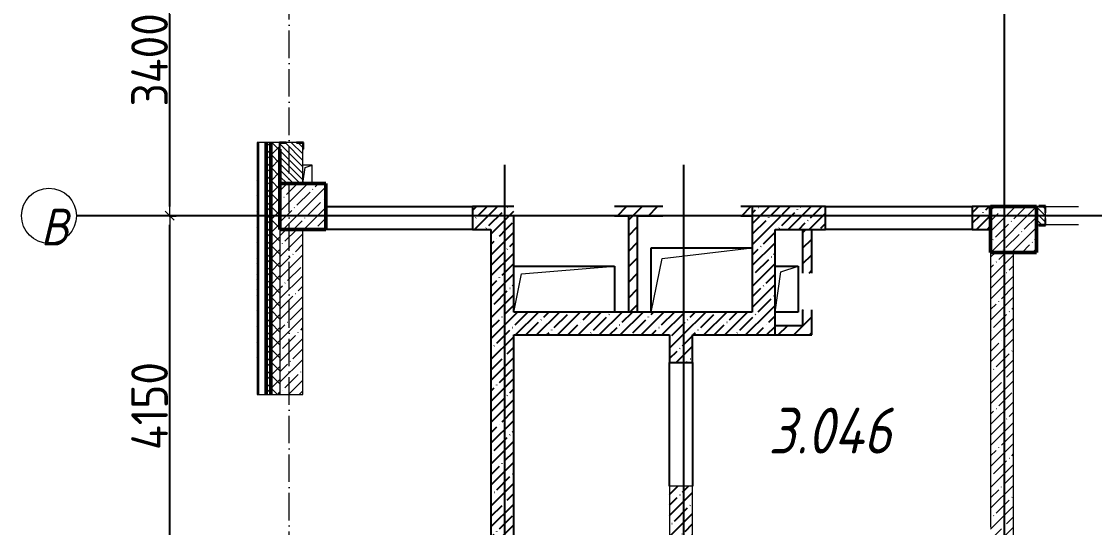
# Model space of a CAD drawing. Header units: millimetres. Extents: x -135211 to 49383, y -8033 to 228499.
# Drawn here: x -135211 to -123509, y 130513 to 136031 of the extents above; entities that cross this region are included whole.
import ezdxf

# ---------------------------------------------------------------- set-up
doc = ezdxf.new("R2010")
doc.units = ezdxf.units.MM
doc.linetypes.add('50_200_ШТРИХ_1Т_ш5_п1_п1_', pattern=[700, 500, -100, 0, -100])
for name, color, linetype, lineweight in [('A-____-____-DIMS', 7, 'Continuous', 9), ('A-GENM-____-MCUT', 7, 'Continuous', 25), ('A-GENM-____-OTLN', 7, 'Continuous', 9), ('A-GENM-____-OTLN-1', 7, 'Continuous', 25), ('A-WALL-____-MCUT-1', 7, 'Continuous', 9), ('A-WALL-____-MCUT-2', 7, 'Continuous', 50), ('A-WALL-____-MCUT-3', 7, 'Continuous', 9), ('A-WALL-____-PATT-1', 7, 'Continuous', 9), ('A-WALL-FNSH-MCUT-1', 7, 'Continuous', 9), ('I-WALL-____-OTLN', 7, 'Continuous', 9), ('S-COLS-____-MCUT', 7, 'Continuous', 50), ('S-COLS-____-OTLN', 7, 'Continuous', 9), ('S-GRID-____-IDEN', 7, 'Continuous', 9), ('S-GRID-____-OTLN-1', 7, '50_200_ШТРИХ_1Т_ш5_п1_п1_', 9)]:
    doc.layers.add(name, color=color, linetype=linetype, lineweight=lineweight)
doc.styles.add('ISOCPEUR_I', font='isocpeui.ttf', dxfattribs={"width": 0.9, "height": 2.5})
doc.styles.add('ISOCPEUR_I_2', font='isocpeui.ttf', dxfattribs={"width": 0.85, "height": 2.3})
doc.styles.add('СПДС', font='isocpeur.ttf', dxfattribs={"width": 0.9})
doc.dimstyles.new('Размера А3', dxfattribs={"dimtxt": 200, "dimasz": 100, "dimexe": 70, "dimexo": 100, "dimgap": 20, "dimtad": 1, "dimdec": 0, "dimrnd": 10, "dimzin": 0, "dimdsep": 46, "dimtxsty": 'СПДС', "dimblk": 'ARROWHEAD_6', "dimcen": 1, "dimclrd": 256, "dimclre": 256, "dimclrt": 256, "dimazin": 0, "dimtfac": 1, "dimtdec": 0, "dimtmove": 2, "dimatfit": 3, "dimfxl": 1, "dimtolj": 1, "dimtzin": 0, "dimarcsym": 0})
pattern_1 = [(45, (-129942.25, 127932.03), (-114.0493, 114.0493), []), (45, (-129828.2, 127932.03), (-114.0493, 114.0493), [201.612, -40.322, 3.353, -36.97])]
pattern_2 = [(135, (-129942.255, 127932.027), (-35.35534, -35.35534), [])]
pattern_3 = [(45, (-129942.25, 127932.03), (-84.8528, 84.8528), [])]
pattern_4 = [(45, (-129942.25, 127932.03), (-70.7107, 70.7107), []), (135, (-129942.25, 127932.03), (-70.7107, -70.7107), [])]

# ---------------------------------------------------------------- blocks, each defined once
blk = doc.blocks.new('BSC_Колонна _Прямоугольная - 500х500-V102-АР1_План отверстий 3 этажа в осях 1-64_А-ГГ')
at = {"layer": 'S-COLS-____-OTLN'}
h = blk.add_hatch(dxfattribs=at)
h.set_pattern_fill('FP_125', color=256, style=0, pattern_type=2)
h.set_pattern_definition([(45, (-5550, -5831.04), (-114.0493, 114.0493), []), (45, (-5435.95, -5831.04), (-114.0493, 114.0493), [201.613, -40.323, 3.353, -36.97])])
h.paths.add_polyline_path([(-250, -250), (250, -250), (250, 250), (-250, 250)], flags=0)
at = {"layer": 'S-COLS-____-MCUT'}
for p, q in [((250, 250), (-250, 250)), ((-250, 250), (-250, -250)), ((250, -250), (250, 250)), ((-250, -250), (250, -250))]:
    blk.add_line(p, q, dxfattribs=at)
blk = doc.blocks.new('BSC_Колонна _Прямоугольная - 500х500-V157-АР1_План отверстий 3 этажа в осях 1-64_А-ГГ')
at = {"layer": 'S-COLS-____-OTLN'}
h = blk.add_hatch(dxfattribs=at)
h.set_pattern_fill('FP_180', color=256, style=0, pattern_type=2)
h.set_pattern_definition([(45, (2200, -6081.04), (-114.0493, 114.0493), []), (45, (2314.05, -6081.04), (-114.0493, 114.0493), [201.612, -40.322, 3.353, -36.97])])
h.paths.add_polyline_path([(-250, -250), (250, -250), (250, 250), (-250, 250)], flags=0)
at = {"layer": 'S-COLS-____-MCUT'}
for p, q in [((250, 250), (-250, 250)), ((-250, 250), (-250, -250)), ((250, -250), (250, 250)), ((-250, -250), (250, -250))]:
    blk.add_line(p, q, dxfattribs=at)
blk = doc.blocks.new('Фахверк_СКБ_Уголок - 250_2700-27497298-АР1_План отверстий 3 этажа в осях 1-64_А-ГГ')
at = {"layer": 'A-GENM-____-MCUT'}
for p, q in [((200, 181), (125, 181)), ((125, 181), (125, 106)), ((131, 106), (131, 175)), ((131, 175), (200, 175)), ((200, 175), (200, 181)), ((125, 106), (131, 106)), ((131, -6), (125, -6)), ((125, -6), (125, -81)), ((125, -81), (200, -81)), ((131, -75), (131, -6)), ((200, -75), (131, -75)), ((200, -81), (200, -75))]:
    blk.add_line(p, q, dxfattribs=at)
blk = doc.blocks.new('Фахверк_СКБ_Уголок - 200_3550_зеркало-28264001-АР1_План отверстий 3 этажа в осях 1-64_А-ГГ')
at = {"layer": 'A-GENM-____-MCUT'}
for p, q in [((200, 156), (125, 156)), ((125, 156), (125, 81)), ((131, 81), (131, 150)), ((131, 150), (200, 150)), ((200, 150), (200, 156)), ((125, 81), (131, 81)), ((131, 19), (125, 19)), ((125, 19), (125, -56)), ((131, -50), (131, 19)), ((125, -56), (200, -56)), ((200, -50), (131, -50)), ((200, -56), (200, -50))]:
    blk.add_line(p, q, dxfattribs=at)
blk = doc.blocks.new('AR_Отверстие прямоугольное _в плите_ - AR_Отверстие прямоугольное _в плите_-V175-АР1_План отверстий 3 этажа в осях 1-64_А-ГГ')
at = {"layer": 'A-GENM-____-OTLN'}
for p, q in [((50, 100), (-50, 100)), ((-50, -100), (-25, 75)), ((-25, 75), (50, 100)), ((50, -100), (50, 100))]:
    blk.add_line(p, q, dxfattribs=at)
blk = doc.blocks.new('AR_Отверстие прямоугольное _в плите_ - AR_Отверстие прямоугольное _в плите_-V171-АР1_План отверстий 3 этажа в осях 1-64_А-ГГ')
at = {"layer": 'A-GENM-____-OTLN'}
for p, q in [((125, 250), (-125, 250)), ((-63, 188), (125, 250)), ((125, -250), (125, 250)), ((-125, -250), (-63, 188)), ((-125, -250), (125, -250))]:
    blk.add_line(p, q, dxfattribs=at)
blk = doc.blocks.new('AR_Отверстие прямоугольное _в плите_ - AR_Отверстие прямоугольное _в плите_-30552744-АР1_План отверстий 3 этажа в осях 1-64_А-ГГ')
at = {"layer": 'A-GENM-____-OTLN'}
for p, q in [((550, 350), (-550, 350)), ((-550, 350), (-550, -350)), ((-433, 233), (550, 350)), ((-550, -350), (-433, 233))]:
    blk.add_line(p, q, dxfattribs=at)
blk = doc.blocks.new('AR_Отверстие прямоугольное _в плите_ - AR_Отверстие прямоугольное _в плите_-30552508-АР1_План отверстий 3 этажа в осях 1-64_А-ГГ')
at = {"layer": 'A-GENM-____-OTLN'}
for p, q in [((550, 250), (-550, 250)), ((-467, 167), (550, 250)), ((550, -250), (550, 250)), ((-550, -250), (-467, 167))]:
    blk.add_line(p, q, dxfattribs=at)
blk = doc.blocks.new('Ось сетки - Круг_Ø6_00__ISO-2_5_0_9K_-25732049-АР1_План отверстий 3 этажа в осях 1-64_А-ГГ')
at = {"layer": 'S-GRID-____-IDEN'}
blk.add_circle((0, 0), 3, dxfattribs=at)
blk = doc.blocks.new('ARROWHEAD_6')
at = {"color": 0, "linetype": 'Continuous'}
for p, q in [((0, 0), (-1, 0)), ((-0.5, -0.5), (0.5, 0.5))]:
    blk.add_line(p, q, dxfattribs=at)
blk = doc.blocks.new('*D997')
at = {"layer": 'A-____-____-DIMS', "lineweight": -2, "transparency": 16777216}
for p, q in [((-133600, 133913), (-133524, 133913)), ((-133594, 129863), (-133594, 133813)), ((-133600, 129763), (-133524, 129763))]:
    blk.add_line(p, q, dxfattribs=at)
at = {"layer": 'Defpoints', "color": 0, "transparency": 16777216}
for p in [(-133700, 133913), (-133594, 133913), (-133700, 129763)]:
    blk.add_point(p, dxfattribs=at)
at = {"layer": 'A-____-____-DIMS', "lineweight": -2, "transparency": 16777216, "xscale": 100, "yscale": 100, "zscale": 100}
for p, rotation in [((-133594, 133913), 90), ((-133594, 129763), 270)]:
    blk.add_blockref('ARROWHEAD_6', p, dxfattribs=dict(at, rotation=rotation))
at = {"layer": 'A-____-____-DIMS', "transparency": 16777216, "insert": (-133814, 131838), "char_height": 400, "attachment_point": 5, "rotation": 90, "style": 'СПДС'}
blk.add_mtext('\\A1;4150', dxfattribs=at)
blk = doc.blocks.new('*D998')
at = {"layer": 'A-____-____-DIMS', "lineweight": -2, "transparency": 16777216}
for p, q in [((-133600, 137313), (-133524, 137313)), ((-133594, 134013), (-133594, 137213)), ((-133600, 133913), (-133524, 133913))]:
    blk.add_line(p, q, dxfattribs=at)
at = {"layer": 'Defpoints', "color": 0, "transparency": 16777216}
for p in [(-133700, 137313), (-133594, 137313), (-133700, 133913)]:
    blk.add_point(p, dxfattribs=at)
at = {"layer": 'A-____-____-DIMS', "lineweight": -2, "transparency": 16777216, "xscale": 100, "yscale": 100, "zscale": 100}
for p, rotation in [((-133594, 137313), 90), ((-133594, 133913), 270)]:
    blk.add_blockref('ARROWHEAD_6', p, dxfattribs=dict(at, rotation=rotation))
at = {"layer": 'A-____-____-DIMS', "transparency": 16777216, "insert": (-133814, 135613), "char_height": 400, "attachment_point": 5, "rotation": 90, "style": 'СПДС'}
blk.add_mtext('\\A1;3400', dxfattribs=at)

msp = doc.modelspace()

# ---------------------------------------------------------------- hatches: boundary and pattern name
h = msp.add_hatch()
h.set_pattern_fill('FP_38', color=256, style=0, pattern_type=2)
h.set_pattern_definition(pattern_1)
h.paths.add_polyline_path([(-130292.3, 133763.1), (-129842.3, 133763.1), (-129842.3, 134013.1), (-130292.3, 134013.1)], flags=0)
h = msp.add_hatch()
h.set_pattern_fill('FP_4', color=256, style=0, pattern_type=2)
h.set_pattern_definition(pattern_3)
h.paths.add_polyline_path([(-127242.3, 133913.1), (-127242.3, 134013.1), (-127367.3, 134013.1), (-127367.3, 133913.1)], flags=0)
h.paths.add_polyline_path([(-128742.3, 133913.1), (-128217.3, 133913.1), (-128217.3, 134013.1), (-128742.3, 134013.1), (-128742.3, 133925.1)], flags=0)
h = msp.add_hatch()
h.set_pattern_fill('FP_38', color=256, style=0, pattern_type=2)
h.set_pattern_definition(pattern_1)
h.paths.add_polyline_path([(-126992.3, 132863.1), (-126992.3, 134013.1), (-127242.3, 134013.1), (-127242.3, 132863.1)], flags=0)
h = msp.add_hatch()
h.set_pattern_fill('FP_38', color=256, style=0, pattern_type=2)
h.set_pattern_definition(pattern_1)
h.paths.add_polyline_path([(-124642.3, 133763.1), (-124642.3, 134013.1), (-124842.3, 134013.1), (-124842.3, 133763.1)], flags=0)
h.paths.add_polyline_path([(-126992.3, 133763.1), (-126442.3, 133763.1), (-126442.3, 134013.1), (-126992.3, 134013.1)], flags=0)
h = msp.add_hatch()
h.set_pattern_fill('FP_4', color=256, style=0, pattern_type=2)
h.set_pattern_definition(pattern_3)
h.paths.add_polyline_path([(-128492.3, 132863.1), (-128492.3, 133913.1), (-128592.3, 133913.1), (-128592.3, 132863.1)], flags=0)
h = msp.add_hatch()
h.set_pattern_fill('FP_38', color=256, style=0, pattern_type=2)
h.set_pattern_definition(pattern_1)
h.paths.add_polyline_path([(-129955.9, 129663.1), (-129842.3, 129663.1), (-129842.3, 133763.1), (-130092.3, 133763.1), (-130092.3, 129663.1)], flags=0)
h = msp.add_hatch()
h.set_pattern_fill('FP_4', color=256, style=0, pattern_type=2)
h.set_pattern_definition(pattern_3)
h.paths.add_polyline_path([(-126592.3, 132613.1), (-126592.3, 132888.1), (-126692.3, 132888.1), (-126692.3, 132613.1)], flags=0)
h.paths.add_polyline_path([(-126592.3, 133288.1), (-126592.3, 133763.1), (-126692.3, 133763.1), (-126692.3, 133288.1), (-126637.5, 133288.1)], flags=0)
h = msp.add_hatch()
h.set_pattern_fill('FP_38', color=256, style=0, pattern_type=2)
h.set_pattern_definition(pattern_1)
h.paths.add_polyline_path([(-126992.3, 132613.1), (-126992.3, 132863.1), (-129842.3, 132863.1), (-129842.3, 132613.1), (-127892.3, 132613.1)], flags=0)
h = msp.add_hatch()
h.set_pattern_fill('FP_4', color=256, style=0, pattern_type=2)
h.set_pattern_definition(pattern_3)
h.paths.add_polyline_path([(-126692.3, 132613.1), (-126692.3, 132713.1), (-126992.3, 132713.1), (-126992.3, 132613.1)], flags=0)
h = msp.add_hatch()
h.set_pattern_fill('FP_38', color=256, style=0, pattern_type=2)
h.set_pattern_definition(pattern_1)
h.paths.add_polyline_path([(-128142.3, 129913.1), (-127892.3, 129913.1), (-127892.3, 130963.1), (-128142.3, 130963.1), (-128142.3, 130386.1)], flags=0)
h.paths.add_polyline_path([(-127892.3, 132313.1), (-127892.3, 132613.1), (-128142.3, 132613.1), (-128142.3, 132313.1)], flags=0)
at = {"layer": 'A-WALL-____-PATT-1'}
h = msp.add_hatch(dxfattribs=at)
h.set_pattern_fill('FP_3', color=256, style=0, pattern_type=2)
h.set_pattern_definition([(45, (-129942.25, 127932.03), (-85.5366, 85.5366), []), (45, (-129885.23, 127932.03), (-85.5366, 85.5366), [])])
h.paths.add_polyline_path([(-132642.3, 125763.1), (-132622.3, 125763.1), (-132622.3, 130163.1), (-132642.3, 130163.1), (-132642.3, 128666.1)], flags=0)
h.paths.add_polyline_path([(-132642.3, 131963.1), (-132622.3, 131963.1), (-132622.3, 134713.1), (-132642.3, 134713.1), (-132642.3, 132106.2)], flags=0)
h.paths.add_polyline_path([(-132622.3, 136513.1), (-132622.3, 137428.1), (-132642.3, 137428.1), (-132642.3, 136513.1)], flags=0)
h = msp.add_hatch(dxfattribs=at)
h.set_pattern_fill('FP_1', color=256, style=0, pattern_type=2)
h.set_pattern_definition(pattern_4)
h.paths.add_polyline_path([(-132542.3, 125863.1), (-132492.3, 125863.1), (-132492.3, 130163.1), (-132542.3, 130163.1), (-132542.3, 128666.1)], flags=0)
h.paths.add_polyline_path([(-132492.3, 131963.1), (-132492.3, 134713.1), (-132542.3, 134713.1), (-132542.3, 131963.1)], flags=0)
h.paths.add_polyline_path([(-132542.3, 136513.1), (-132492.3, 136513.1), (-132492.3, 137448.1), (-132542.3, 137448.1), (-132542.3, 137266.4)], flags=0)
h = msp.add_hatch(dxfattribs=at)
h.set_pattern_fill('FP_1', color=256, style=0, pattern_type=2)
h.set_pattern_definition(pattern_4)
h.paths.add_polyline_path([(-132492.3, 125913.1), (-132392.3, 125913.1), (-132392.3, 130163.1), (-132492.3, 130163.1), (-132492.3, 128666.1)], flags=0)
h.paths.add_polyline_path([(-132392.3, 131963.1), (-132392.3, 134638.1), (-132398.3, 134638.1), (-132398.3, 134713.1), (-132492.3, 134713.1), (-132492.3, 131963.1)], flags=0)
h.paths.add_polyline_path([(-132398.3, 136513.1), (-132398.3, 136588.1), (-132392.3, 136588.1), (-132392.3, 137448.1), (-132492.3, 137448.1), (-132492.3, 136513.1)], flags=0)
h = msp.add_hatch(dxfattribs=at)
h.set_pattern_fill('FP_6', color=256, style=0, pattern_type=2)
h.set_pattern_definition(pattern_2)
h.paths.add_polyline_path([(-132323.3, 134263.1), (-132142.3, 134263.1), (-132142.3, 134707.1), (-132211.3, 134707.1), (-132211.3, 134713.1), (-132323.3, 134713.1), (-132323.3, 134707.1), (-132392.3, 134707.1), (-132392.3, 134263.1)], flags=0)
h.paths.add_polyline_path([(-132211.3, 136513.1), (-132211.3, 136519.1), (-132142.3, 136519.1), (-132142.3, 136913.1), (-132392.3, 136913.1), (-132392.3, 136519.1), (-132323.3, 136519.1), (-132323.3, 136513.1)], flags=0)
h = msp.add_hatch(dxfattribs=at)
h.set_pattern_fill('FP_6', color=256, style=0, pattern_type=2)
h.set_pattern_definition(pattern_2)
h.paths.add_polyline_path([(-120136.3, 133813.1), (-119542.3, 133813.1), (-119542.3, 134013.1), (-120136.3, 134013.1), (-120136.3, 133944.1), (-120142.3, 133944.1), (-120142.3, 133882.1), (-120136.3, 133882.1)], flags=0)
h.paths.add_polyline_path([(-122886.1, 133813.1), (-121298.3, 133813.1), (-121298.3, 133882.1), (-121292.3, 133882.1), (-121292.3, 133944.1), (-121298.3, 133944.1), (-121298.3, 134013.1), (-122886.3, 134013.1), (-122886.3, 133944.1), (-122892.3, 133944.1), (-122892.3, 133882.1), (-122886.3, 133882.1), (-122886.3, 133813.1)], flags=0)
h.paths.add_polyline_path([(-124142.3, 133813.1), (-124048.3, 133813.1), (-124048.3, 133882.1), (-124042.3, 133882.1), (-124042.3, 133944.1), (-124048.3, 133944.1), (-124048.3, 134013.1), (-124142.3, 134013.1), (-124142.3, 133907.1)], flags=0)
h = msp.add_hatch(dxfattribs=at)
h.set_pattern_fill('FP_38', color=256, style=0, pattern_type=2)
h.set_pattern_definition(pattern_1)
h.paths.add_polyline_path([(-132392.3, 126013.1), (-132142.3, 126013.1), (-132142.3, 130163.1), (-132392.3, 130163.1), (-132392.3, 128666.1)], flags=0)
h.paths.add_polyline_path([(-132392.3, 131963.1), (-132142.3, 131963.1), (-132142.3, 133763.1), (-132392.3, 133763.1), (-132392.3, 132106.2)], flags=0)
h = msp.add_hatch(dxfattribs=at)
h.set_pattern_fill('FP_38', color=256, style=0, pattern_type=2)
h.set_pattern_definition(pattern_1)
h.paths.add_polyline_path([(-124392.3, 129913.1), (-124392.3, 133513.1), (-124642.3, 133513.1), (-124642.3, 129913.1)], flags=0)

# ---------------------------------------------------------------- linework, layer by layer
at = {"color": 251, "ltscale": 0.6, "true_color": 0x636466}
for p, q in [((-124492.3, 123449.4), (-124492.3, 177813)), ((-129942.3, 134467), (-129942.3, 123449.4)), ((-127992.3, 134467), (-127992.3, 123449.4)), ((-39623.5, 133913.1), (-134611, 133913.1))]:
    msp.add_line(p, q, dxfattribs=at)
for p, q in [((-131892.3, 134013.1), (-130292.3, 134013.1)), ((-129842.3, 134013.1), (-130292.3, 134013.1)), ((-130292.3, 134013.1), (-130292.3, 133763.1)), ((-128217.3, 134013.1), (-128742.3, 134013.1)), ((-127242.3, 134013.1), (-127367.3, 134013.1)), ((-127242.3, 134013.1), (-127242.3, 132863.1)), ((-126442.3, 134013.1), (-127242.3, 134013.1)), ((-126442.3, 133763.1), (-126442.3, 134013.1)), ((-126442.3, 134013.1), (-124842.3, 134013.1)), ((-124642.3, 134013.1), (-124842.3, 134013.1)), ((-124842.3, 134013.1), (-124842.3, 133763.1)), ((-129842.3, 132863.1), (-129842.3, 133913.1)), ((-128742.3, 133913.1), (-128592.3, 133913.1)), ((-128592.3, 133913.1), (-128592.3, 132863.1)), ((-128492.3, 133913.1), (-128217.3, 133913.1)), ((-128492.3, 132863.1), (-128492.3, 133913.1)), ((-127367.3, 133913.1), (-127242.3, 133913.1)), ((-130292.3, 133763.1), (-131892.3, 133763.1)), ((-130292.3, 133763.1), (-130092.3, 133763.1)), ((-130092.3, 133763.1), (-130092.3, 129663.1)), ((-126992.3, 132613.1), (-126992.3, 133763.1)), ((-126992.3, 133763.1), (-126442.3, 133763.1)), ((-126692.3, 133763.1), (-126692.3, 133288.1)), ((-126592.3, 133288.1), (-126592.3, 133763.1)), ((-124842.3, 133763.1), (-126442.3, 133763.1)), ((-124842.3, 133763.1), (-124642.3, 133763.1)), ((-128342.3, 133563.1), (-127242.3, 133563.1)), ((-128342.3, 132863.1), (-128342.3, 133563.1)), ((-129842.3, 133363.1), (-128742.3, 133363.1)), ((-128742.3, 133363.1), (-128742.3, 132863.1)), ((-126992.3, 133363.1), (-126742.3, 133363.1)), ((-126742.3, 133363.1), (-126742.3, 132863.1)), ((-127242.3, 132863.1), (-129842.3, 132863.1)), ((-126742.3, 132863.1), (-126992.3, 132863.1)), ((-126692.3, 132888.1), (-126692.3, 132713.1)), ((-126592.3, 132613.1), (-126592.3, 132888.1)), ((-126692.3, 132713.1), (-126992.3, 132713.1)), ((-129842.3, 129913.1), (-129842.3, 132613.1)), ((-129842.3, 132613.1), (-128142.3, 132613.1)), ((-128142.3, 132613.1), (-128142.3, 132313.1)), ((-127892.3, 132613.1), (-126992.3, 132613.1)), ((-127892.3, 132313.1), (-127892.3, 132613.1)), ((-126992.3, 132613.1), (-126592.3, 132613.1)), ((-128142.3, 132313.1), (-127892.3, 132313.1)), ((-128142.3, 130963.1), (-128142.3, 132313.1)), ((-127892.3, 132313.1), (-127892.3, 130963.1))]:
    msp.add_line(p, q)
at = {"layer": 'A-WALL-____-MCUT-1'}
for p, q in [((-132392.3, 133763.1), (-132392.3, 131963.1)), ((-132142.3, 131963.1), (-132142.3, 133763.1)), ((-124642.3, 133513.1), (-124642.3, 130513.1)), ((-124392.3, 126513.1), (-124392.3, 133513.1)), ((-132392.3, 131963.1), (-132142.3, 131963.1)), ((-128142.3, 130963.1), (-128142.3, 129913.1)), ((-127892.3, 130963.1), (-128142.3, 130963.1)), ((-127892.3, 129913.1), (-127892.3, 130963.1))]:
    msp.add_line(p, q, dxfattribs=at)
at = {"layer": 'A-WALL-____-MCUT-2'}
for p, q in [((-132542.3, 131963.1), (-132542.3, 134713.1)), ((-132492.3, 131963.1), (-132492.3, 134713.1)), ((-132392.3, 134638.1), (-132392.3, 134263.1))]:
    msp.add_line(p, q, dxfattribs=at)
at = {"layer": 'A-WALL-____-MCUT-3'}
for p, q in [((-132622.3, 131963.1), (-132622.3, 134713.1)), ((-132398.3, 134713.1), (-132622.3, 134713.1)), ((-132211.3, 134713.1), (-132323.3, 134713.1)), ((-132142.3, 134263.1), (-132142.3, 134638.1)), ((-124117.3, 134013.1), (-124142.3, 134013.1)), ((-124042.3, 133882.1), (-124042.3, 133944.1)), ((-124142.3, 133813.1), (-124117.3, 133813.1)), ((-132622.3, 131963.1), (-132392.3, 131963.1))]:
    msp.add_line(p, q, dxfattribs=at)
at = {"layer": 'A-WALL-FNSH-MCUT-1'}
for p, q in [((-132642.3, 134713.1), (-132642.3, 131963.1)), ((-132622.3, 134713.1), (-132642.3, 134713.1)), ((-132642.3, 131963.1), (-132622.3, 131963.1))]:
    msp.add_line(p, q, dxfattribs=at)
at = {"layer": 'I-WALL-____-OTLN'}
for p, q in [((-124042.3, 134013.1), (-123682.3, 134013.1)), ((-123682.3, 133813.1), (-124042.3, 133813.1))]:
    msp.add_line(p, q, dxfattribs=at)
at = {"layer": 'S-GRID-____-OTLN-1', "color": 251, "ltscale": 0.6, "true_color": 0x636466}
msp.add_line((-132292.3, 123449.4), (-132292.3, 177813), dxfattribs=at)

# ---------------------------------------------------------------- block references
for name, p in [('AR_Отверстие прямоугольное _в плите_ - AR_Отверстие прямоугольное _в плите_-30552744-АР1_План отверстий 3 этажа в осях 1-64_А-ГГ', (-127792.3, 133213.1)), ('AR_Отверстие прямоугольное _в плите_ - AR_Отверстие прямоугольное _в плите_-30552508-АР1_План отверстий 3 этажа в осях 1-64_А-ГГ', (-129292.3, 133113.1)), ('AR_Отверстие прямоугольное _в плите_ - AR_Отверстие прямоугольное _в плите_-V171-АР1_План отверстий 3 этажа в осях 1-64_А-ГГ', (-126867.3, 133113.1))]:
    msp.add_blockref(name, p)
at = {"layer": 'A-GENM-____-OTLN'}
msp.add_blockref('AR_Отверстие прямоугольное _в плите_ - AR_Отверстие прямоугольное _в плите_-V175-АР1_План отверстий 3 этажа в осях 1-64_А-ГГ', (-132092.3, 134363.1), dxfattribs=at)
at = {"layer": 'A-GENM-____-OTLN-1'}
for name, p, rotation in [('Фахверк_СКБ_Уголок - 250_2700-27497298-АР1_План отверстий 3 этажа в осях 1-64_А-ГГ', (-132317.3, 134838.1), 269.9999999999999), ('Фахверк_СКБ_Уголок - 200_3550_зеркало-28264001-АР1_План отверстий 3 этажа в осях 1-64_А-ГГ', (-123917.3, 133963.1), 180)]:
    msp.add_blockref(name, p, dxfattribs=dict(at, rotation=rotation))
at = {"layer": 'S-COLS-____-OTLN'}
for name, p in [('BSC_Колонна _Прямоугольная - 500х500-V157-АР1_План отверстий 3 этажа в осях 1-64_А-ГГ', (-132142.3, 134013.1)), ('BSC_Колонна _Прямоугольная - 500х500-V102-АР1_План отверстий 3 этажа в осях 1-64_А-ГГ', (-124392.3, 133763.1))]:
    msp.add_blockref(name, p, dxfattribs=at)
at = {"layer": 'S-GRID-____-IDEN', "xscale": 99.99999999999993, "yscale": 99.99999999999993, "zscale": 99.99999999999993, "rotation": 89.99999999999982}
msp.add_blockref('Ось сетки - Круг_Ø6_00__ISO-2_5_0_9K_-25732049-АР1_План отверстий 3 этажа в осях 1-64_А-ГГ', (-134911, 133913.1), dxfattribs=at)

# ---------------------------------------------------------------- texts
at = {"insert": (-127065.4, 131819.8), "char_height": 500, "width": 817.721, "attachment_point": 1, "style": 'ISOCPEUR_I_2'}
msp.add_mtext('3.046', dxfattribs=at)
at = {"layer": 'S-GRID-____-IDEN', "insert": (-135003.8, 133989.1), "char_height": 400, "width": 223.671, "attachment_point": 1, "style": 'ISOCPEUR_I'}
msp.add_mtext('\\fISOCPEUR|b0|i1|c204|p34|;\\W.9;В', dxfattribs=at)

# ---------------------------------------------------------------- dimensions: what is measured, and where the dimension line sits
at = {"layer": 'A-____-____-DIMS'}
for base, p1, p2, picture, middle in [((-133593.7, 137313.1), (-133699.7, 133913.1), (-133699.7, 137313.1), '*D998', (-133813.7, 135613.1)), ((-133593.7, 133913.1), (-133699.7, 129763.1), (-133699.7, 133913.1), '*D997', (-133813.7, 131838.1))]:
    dim = msp.add_linear_dim(base=base, p1=p1, p2=p2, angle=90, dimstyle='Размера А3', override={"dimtxt": 400}, dxfattribs=at)
    dim.commit()
    dim.dimension.update_dxf_attribs({"geometry": picture, "text_midpoint": middle})

doc.saveas('drawing.dxf')
